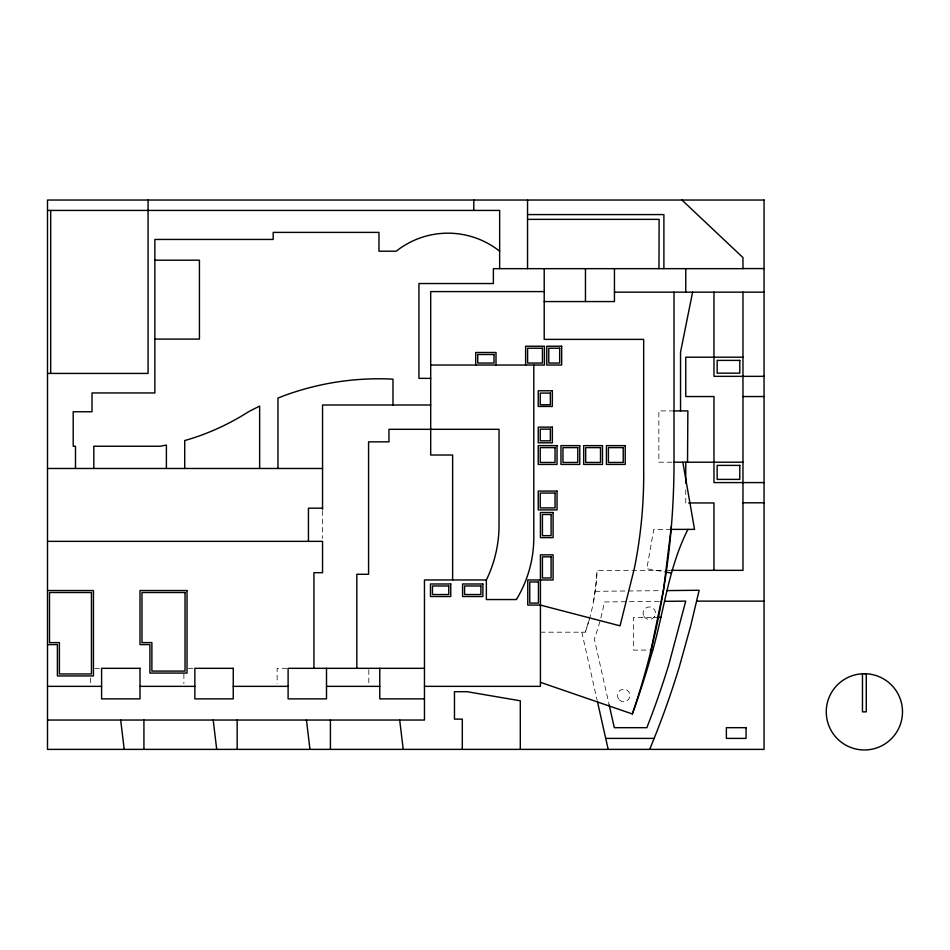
<?xml version="1.0" encoding="UTF-8"?>
<svg xmlns="http://www.w3.org/2000/svg" width="950" height="950" viewBox="0 0 950 950"><rect width="100%" height="100%" fill="white"/><g stroke="black" fill="none" stroke-linecap="round" stroke-linejoin="round"><path stroke-width="0.71" stroke-dasharray="4.75 3.56" d="M593.489 601.706L595.852 586.091A211.814 211.814 0 0 0 597.039 570.344L671.721 570.344M540.431 632.189L585.307 632.189L589.974 617.096A211.814 211.814 0 0 0 594.403 596.517A352.866 352.866 0 0 0 597.039 570.344M653.837 617.524L654.811 616.206M595.187 591.316L661.081 590.651M659.122 601.398L604.331 601.944L604.022 603.701A222.526 222.526 0 0 1 597.194 630.479L594.332 638.994L609.14 704.793M674.013 410.911L658.849 410.911L658.849 462.211L674.013 462.211M671.092 529.376L653.778 529.376L646.819 568.729L666.199 572.149M659.621 617.381L633.543 617.381L633.543 650.109L651.059 650.109M94.751 668.325L100.237 668.325M188.243 668.325L194.049 668.325M286.9 668.325L277.139 668.325L277.139 683.572M643.957 616.372L644.967 617.654A6.27 6.27 0 0 0 655.417 614.686A6.27 6.27 0 0 0 647.615 607.133A6.27 6.27 0 0 0 644.967 617.654M581.816 632.189L597.004 699.651M685.758 489.856L685.758 502.954M368.814 669.714L368.814 683.572M322.549 510.744L322.549 538.472M183.884 673.871L183.884 683.572M90.63 678.027L90.63 683.572M589.273 619.637A211.814 211.814 0 0 1 585.307 632.189M619.352 699.96A6.27 6.27 0 0 0 629.803 696.991A6.27 6.27 0 0 0 622.012 689.439A6.27 6.27 0 0 0 619.352 699.96"/><path stroke-width="1.43" d="M687.527 462.211L687.859 410.911L674.013 410.911M671.389 526.217L663.528 589.796L650.489 652.519M692.597 292.161L680.544 352.141L680.544 410.911M687.931 529.376C667.434 569.679 663.801 614.982 650.56 657.661A883.999 883.999 0 0 1 633.602 710.505L632.344 713.961L540.431 682.337M666.947 590.591L699.153 590.271L690.579 626.335L679.428 666.437A883.999 883.999 0 0 1 656.699 731.975L649.717 749.384M665.036 601.338L685.734 601.124L669.18 663.326A873.276 873.276 0 0 1 651.617 715.255L646.855 727.688L614.294 727.688L609.14 704.793M47.5 210.425L499.652 210.425L499.652 268.66M527.547 214.581L663.896 214.581L663.896 268.66M527.547 219.367L659.122 219.367L658.967 268.66M154.862 260.193L199.441 260.193L199.441 339.091L154.862 339.091M742.971 268.577L764.049 268.577M544.207 291.591L430.694 291.591L430.694 455.014L452.628 455.014L452.628 579.963M614.448 292.161L764.049 292.161M544.207 301.566L614.448 301.566L614.448 268.66M742.971 357.2L685.758 357.2L685.758 396.542L713.972 396.542L713.972 482.588L764.049 482.588M430.694 365.037L544.421 365.037L544.421 346.228L525.623 346.228L525.623 365.037M47.5 373.421L148.081 373.421L148.081 200.034M764.049 376.343L713.972 376.343L713.972 292.161M430.694 378.361L418.938 378.361L418.938 283.539L493.383 283.539L493.383 268.66L742.971 268.66L742.971 257.592L681.946 200.034M742.971 396.542L764.049 396.542M430.694 405.009L322.549 405.009L322.549 509.295M632.344 713.961A781.256 781.256 0 0 0 674.013 462.211L742.971 462.211M47.5 468.481L322.549 468.481M688.584 502.954L713.972 502.954L713.972 570.344M742.971 502.787L764.049 502.787M322.549 508.179L308.441 508.179L308.441 541.357M671.092 529.376L694.533 529.376L682.836 462.211M47.5 541.357L322.549 541.357L322.549 572.696L313.928 572.696L313.928 668.325M671.044 570.344L742.971 570.344L742.971 292.161M356.82 668.325L356.82 574.287L368.576 574.287L368.576 441.857L388.954 441.857L388.954 429.317L499.035 429.317L499.035 524.982A124.794 124.794 0 0 1 486.364 579.963L424.46 579.963L424.46 720.041L47.5 720.041M47.5 590.532L93.456 590.532L93.456 675.949L57.404 675.949L57.404 644.599L47.5 644.599M516.503 599.545L486.364 599.545L486.364 579.963M696.73 601.124L764.049 601.124M658.172 617.381L661.069 617.381M651.059 650.109L652.65 650.109M424.46 668.325L288.111 668.325L288.111 698.879L326.503 698.879L326.503 668.325M47.5 686.351L101.603 686.351M140.006 686.351L194.857 686.351M233.249 686.351L288.111 686.351M326.503 686.351L379.786 686.351M424.46 686.351L540.431 686.351L540.431 554.836L553.09 554.836L553.09 579.963L527.773 579.963L527.773 605.091L540.431 605.091L620.053 625.836L634.386 568.302A474.157 474.157 0 0 0 643.672 468.671L643.672 339.376L544.207 339.376L544.207 268.66M424.46 698.879L379.786 698.879L379.786 668.325M605.72 738.399L654.123 738.399M666.199 572.149L670.688 572.945M597.324 701.088L608.19 749.384M399.689 720.041L403.216 749.384M306.446 720.041L309.961 749.384M213.192 720.041L216.707 749.384M120.686 720.041L124.212 749.384M866.281 673.847L866.281 711.847L862.469 711.847L862.469 673.847M685.758 268.66L685.758 292.161M685.758 462.211L685.758 483.265M674.013 292.161L674.013 462.211M585.461 268.66L585.461 301.566M533.805 365.037L533.805 537.439A119.296 119.296 0 0 1 516.503 599.319M527.547 200.034L527.547 268.66M520.303 749.384L520.303 700.791L467.008 691.695L454.468 691.695L454.468 719.126L462.306 719.126L462.306 749.384M496.007 365.037L496.007 352.497L475.724 352.497L475.724 365.037M473.789 200.034L473.789 210.425M392.979 405.009L392.979 379.145A274.241 274.241 0 0 0 282.613 396.233L277.958 398.098L277.958 468.481M330.422 720.041L330.422 749.384M259.635 468.481L259.635 406.066L248.508 411.754A241.371 241.371 0 0 1 191.069 438.674L184.716 440.562L184.716 468.481M237.167 720.041L237.167 749.384M166.393 468.481L166.393 445.051L160.194 446.239L93.812 446.239L93.812 468.481M143.925 720.041L143.925 749.384M75.489 468.481L75.489 446.239L73.209 446.239L73.209 411.754L92.019 411.754L92.019 392.944L154.862 392.944L154.862 239.447L273.184 239.447L273.184 232.394L378.967 232.394L378.967 251.204L396.209 251.204A83.22 83.22 0 0 1 499.652 251.204M50.682 210.425L50.682 373.421M864.381 673.728L859.406 674.049A38.119 38.119 0 0 0 832.224 732.331A38.119 38.119 0 0 0 896.527 732.331A38.119 38.119 0 0 0 869.357 674.049L864.381 673.728M764.049 200.034L47.5 200.034L47.5 749.384L764.049 749.384L764.049 200.034M561.664 346.228L546.773 346.228L546.773 365.037L561.664 365.037L561.664 346.228M542.438 348.223L527.606 348.223L527.606 363.054L542.438 363.054L542.438 348.223M559.669 348.223L548.768 348.223L548.768 363.054L559.669 363.054L559.669 348.223M494.024 354.492L477.719 354.492L477.719 363.054L494.024 363.054L494.024 354.492M739.789 360.394L717.155 360.394L717.155 373.16L739.789 373.16L739.789 360.394M552.342 390.771L538.234 390.771L538.234 406.446L552.342 406.446L552.342 390.771M550.359 393.086L540.229 393.086L540.229 404.783L550.359 404.783L550.359 393.086M552.342 427.144L538.234 427.144L538.234 442.819L552.342 442.819L552.342 427.144M550.359 429.139L540.229 429.139L540.229 440.836L550.359 440.836L550.359 429.139M557.044 445.633L538.234 445.633L538.234 464.431L557.044 464.431L557.044 445.633M579.773 445.633L560.963 445.633L560.963 464.431L579.773 464.431L579.773 445.633M602.49 445.633L583.692 445.633L583.692 464.431L602.49 464.431L602.49 445.633M625.219 445.633L606.409 445.633L606.409 464.431L625.219 464.431L625.219 445.633M555.049 447.616L540.229 447.616L540.229 462.448L555.049 462.448L555.049 447.616M577.778 447.616L562.958 447.616L562.958 462.448L577.778 462.448L577.778 447.616M600.507 447.616L585.675 447.616L585.675 462.448L600.507 462.448L600.507 447.616M623.236 447.616L608.404 447.616L608.404 462.448L623.236 462.448L623.236 447.616M739.789 465.393L717.155 465.393L717.155 479.394L739.789 479.394L739.789 465.393M557.044 491.079L538.234 491.079L538.234 509.889L557.044 509.889L557.044 491.079M555.049 493.074L540.229 493.074L540.229 507.894L555.049 507.894L555.049 493.074M553.09 512.513L540.431 512.513L540.431 537.641L553.09 537.641L553.09 512.513M551.107 514.508L542.426 514.508L542.426 535.658L551.107 535.658L551.107 514.508M551.107 556.819L542.426 556.819L542.426 577.968L551.107 577.968L551.107 556.819M538.448 581.946L529.756 581.946L529.756 603.096L538.448 603.096L538.448 581.946M450.751 583.989L430.469 583.989L430.469 596.529L450.751 596.529L450.751 583.989M482.885 583.989L462.591 583.989L462.591 596.529L482.885 596.529L482.885 583.989M448.768 585.984L432.452 585.984L432.452 594.534L448.768 594.534L448.768 585.984M480.89 585.984L464.586 585.984L464.586 594.534L480.89 594.534L480.89 585.984M187.019 590.532L140.006 590.532L140.006 644.599L149.898 644.599L149.898 673.063L187.019 673.063L187.019 590.532M91.461 592.515L49.495 592.515L49.495 642.604L59.399 642.604L59.399 673.954L91.461 673.954L91.461 592.515M185.024 592.515L141.989 592.515L141.989 642.604L151.881 642.604L151.881 671.08L185.024 671.08L185.024 592.515M140.006 668.325L101.603 668.325L101.603 698.879L140.006 698.879L140.006 668.325M233.249 668.325L194.857 668.325L194.857 698.879L233.249 698.879L233.249 668.325M746.071 727.688L726.37 727.688L726.37 738.399L746.071 738.399L746.071 727.688"/></g></svg>
